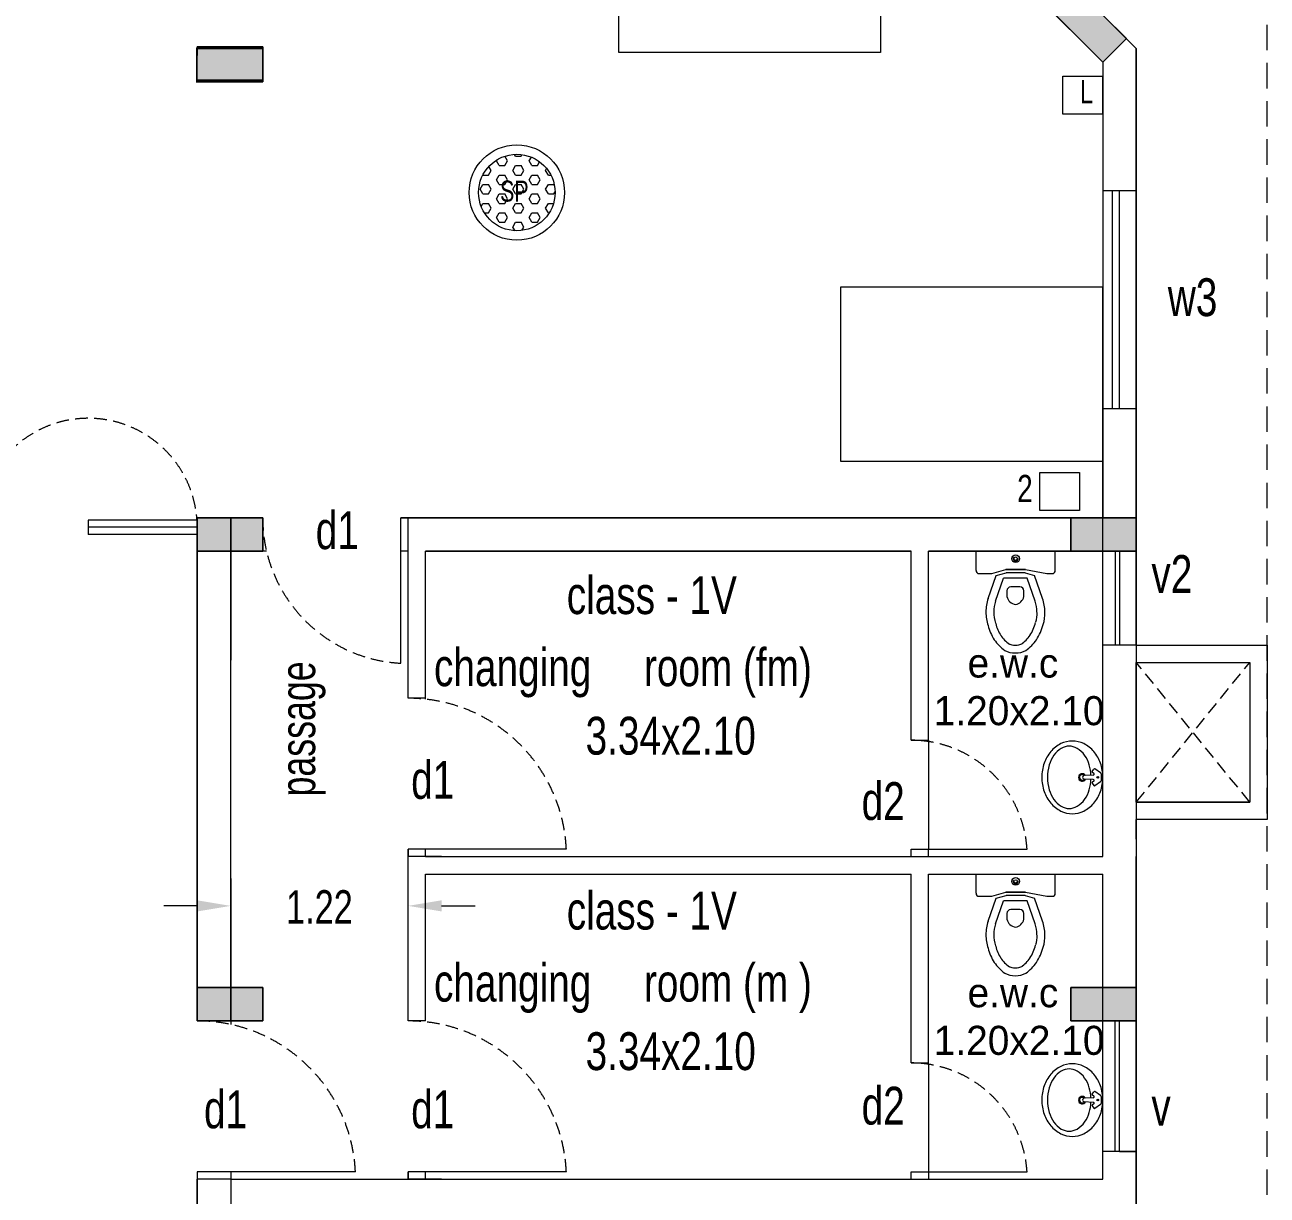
# Model space of a CAD drawing. Header units: metres. Extents: x 191982 to 427160, y -8904 to 80370.
# Drawn here: x 354824 to 363370, y 47152 to 55204 of the extents above; entities that cross this region are included whole.
import ezdxf

# ---------------------------------------------------------------- set-up
doc = ezdxf.new("R2010")
doc.units = ezdxf.units.M
doc.header["$LTSCALE"] = 700
doc.header["$MEASUREMENT"] = 0
doc.linetypes.add('DASHED2', pattern=[0.375, 0.25, -0.125])
doc.linetypes.add('HIDDEN2', pattern=[0.1875, 0.125, -0.0625])
doc.layers.get('0').update_dxf_attribs({"lineweight": 9})
for name, color, linetype, lineweight in [('COLUMN', 7, 'Continuous', 9), ('elevations', 22, 'Continuous', 9), ('FURNITURE', 7, 'Continuous', 9), ('MAIN GATE', 7, 'Continuous', 9), ('NEW PLANS', 7, 'Continuous', 9), ('PLAN', 7, 'Continuous', 9)]:
    doc.layers.add(name, color=color, linetype=linetype, lineweight=lineweight)
doc.styles.add('RVR', font='MOD20.TTF')
doc.styles.get("Standard").update_dxf_attribs({"font": 'swisscl.ttf'})

# ---------------------------------------------------------------- blocks, each defined once
blk = doc.blocks.new('EWC')
at = {"layer": 'COLUMN'}
blk.add_line((-0.2727, 0), (0.2727, 0), dxfattribs=at)
at = {"layer": 'PLAN'}
for p, q in [((-0.2727, -0.1316), (-0.2727, 0)), ((0.2727, -0.1316), (0.2727, 0)), ((-0.2512, -0.1532), (-0.1643, -0.1532)), ((-0.1895, -0.3249), (-0.1341, -0.167)), ((-0.1643, -0.1532), (-0.0685, -0.1258)), ((-0.1341, -0.167), (-0.0654, -0.1474)), ((-0.0685, -0.1258), (0.0685, -0.1258)), ((0.0685, -0.1258), (-0.0685, -0.1258)), ((0.0654, -0.1474), (-0.0654, -0.1474)), ((0.0654, -0.1474), (0.1293, -0.1656)), ((0.0685, -0.1258), (0.2143, -0.1532)), ((0.1852, -0.3249), (0.1293, -0.1656)), ((0.2143, -0.1532), (0.2512, -0.1532)), ((-0.1386, -0.3427), (-0.0831, -0.1844)), ((0.0788, -0.1844), (-0.0831, -0.1844)), ((0.0297, -0.2453), (-0.034, -0.2453)), ((0.1343, -0.3427), (0.0788, -0.1844)), ((-0.0603, -0.2716), (-0.0603, -0.3111)), ((0.056, -0.3111), (0.056, -0.2716))]:
    blk.add_line(p, q, dxfattribs=at)
for radius in [0.026, 0.0118]:
    blk.add_circle((0, -0.0508), radius, dxfattribs=at)
for centre, radius, start, end in [((-0.0141, -0.0486), 0.0036, 90.20714, 251.79286), ((-0.0127, -0.0573), 0.0036, 126.20714, 287.79286), ((0, -0.0508), 0.0153, 184.45592, 193.54408), ((0, -0.0508), 0.0153, 220.45592, 229.54408), ((-0.0065, -0.0635), 0.0036, 162.20714, 323.79286), ((0, -0.0508), 0.0153, 256.45592, 265.54408), ((0.0022, -0.0649), 0.0036, 198.20714, 359.79286), ((0, -0.0508), 0.0153, 292.45592, 301.54408), ((0.0101, -0.0609), 0.0036, 234.20714, 35.79286), ((0, -0.0508), 0.0153, 328.45592, 337.54408), ((0.0141, -0.0531), 0.0036, 270.20714, 71.79286), ((-0.2512, -0.1316), 0.0216, 180, 270), ((0.2512, -0.1316), 0.0216, 270, 360), ((-0.034, -0.2716), 0.0263, 90, 180), ((0.0297, -0.2716), 0.0263, 360, 90), ((0.0832, -0.4179), 0.2881, 161.16462, 180), ((0.0055, -0.2984), 0.067, 190.92396, 265.02141), ((-0.0109, -0.2978), 0.0682, 279.07843, 348.78496), ((-0.0875, -0.4179), 0.2881, 360, 18.83538), ((0.0832, -0.4179), 0.2881, 180, 198.83538), ((0.0832, -0.4179), 0.2342, 161.16462, 180), ((0.0832, -0.4179), 0.2342, 180, 198.83538), ((-0.0002, -0.3646), 0.000539, 260.70561, 283.41981), ((-0.0875, -0.4179), 0.2342, 360, 18.83538), ((-0.0193, -0.4324), 0.1664, 341.16462, 3.77544), ((-0.0193, -0.4324), 0.2203, 341.16462, 3.77544), ((0.1598, -0.4175), 0.3615, 194.96262, 211.78382), ((0.1598, -0.4175), 0.3076, 194.96262, 211.78382), ((-0.1809, -0.4026), 0.3298, 327.64617, 344.75526), ((-0.1809, -0.4026), 0.3837, 327.64617, 344.75526), ((0.1069, -0.4322), 0.2553, 214.63594, 233.93892), ((-0.1112, -0.4322), 0.2553, 306.06108, 325.36406), ((0.1069, -0.4322), 0.3092, 214.63594, 233.93892), ((-0.0022, -0.5371), 0.1624, 243.29881, 270), ((-0.0022, -0.5371), 0.1085, 243.29881, 270), ((-0.0022, -0.5371), 0.1085, 270, 296.70119), ((-0.0022, -0.5371), 0.1624, 270, 296.70119), ((-0.1112, -0.4322), 0.3092, 306.06108, 325.36406)]:
    blk.add_arc(centre, radius, start, end, dxfattribs=at)
blk = doc.blocks.new('BASIN')
at = {"layer": 'PLAN'}
for p, q in [((-0.0664, 0.0159), (-0.1279, 0.0123)), ((-0.0732, 0.0397), (-0.062, 0.0562)), ((-0.0629, 0.0267), (-0.0719, 0.0327)), ((-0.0163, 0.0314), (-0.0551, 0.0576)), ((-0.0103, -0.0193), (-0.0103, 0.0193)), ((-0.0664, -0.0159), (-0.1279, -0.0123)), ((-0.0732, -0.0397), (-0.062, -0.0562)), ((-0.0629, -0.0267), (-0.0719, -0.0327)), ((-0.0163, -0.0315), (-0.0551, -0.0576))]:
    blk.add_line(p, q, dxfattribs=at)
blk.add_lwpolyline([(-0.2102, -0.25, 0.114941), (-0.1316, -0.2317, 0.103853), (-0.0616, -0.1768, 0.091249), (-0.0165, -0.0975, 0.083978), (0, 0, 0.083978), (-0.0165, 0.0975, 0.091249), (-0.0616, 0.1768, 0.103853), (-0.1316, 0.2317, 0.114941), (-0.2102, 0.25, 0.114941), (-0.2887, 0.2317, 0.103853), (-0.3588, 0.1768, 0.091249), (-0.4039, 0.0975, 0.083978), (-0.4204, 0, 0.083978), (-0.4039, -0.0975, 0.091249), (-0.3588, -0.1768, 0.103853), (-0.2887, -0.2317, 0.114941)], format="xyb", close=True, dxfattribs=at)
for points in [[(-0.082, 0.015, 0.058321), (-0.0937, 0.085, 0.08231), (-0.1256, 0.1515, 0.106842), (-0.1772, 0.1994, 0.134388), (-0.2316, 0.2143, 0.134388), (-0.286, 0.1994, 0.106842), (-0.3377, 0.1515, 0.08231), (-0.3696, 0.085, 0.070665), (-0.3816, 0)], [(-0.3816, 0, 0.070665), (-0.3696, -0.085, 0.08231), (-0.3377, -0.1515, 0.106842), (-0.286, -0.1994, 0.134388), (-0.2316, -0.2143, 0.134388), (-0.1772, -0.1994, 0.106842), (-0.1256, -0.1515, 0.08231), (-0.0937, -0.085, 0.058296), (-0.082, -0.015)]]:
    blk.add_lwpolyline(points, format="xyb", dxfattribs=at)
for radius in [0.00569, 0.00369]:
    blk.add_circle((-0.0349, 0), radius, dxfattribs=at)
for centre, radius, start, end in [((-0.142, -0.0004), 0.0257, 30.89641, 331.20825), ((-0.142, -0.0004), 0.0188, 42.66127, 320.64746), ((-0.1279, 0), 0.0123, 89.75733, 270.24267), ((-0.0691, 0.0369), 0.005, 145.96273, 235.96273), ((-0.0663, 0.0218), 0.0059, 268.92232, 55.39757), ((-0.0579, 0.0534), 0.005, 55.96273, 145.96273), ((-0.0247, 0.0197), 0.0144, 358.39997, 54.51472), ((-0.0691, -0.0369), 0.005, 123.91807, 214.03727), ((-0.0663, -0.0218), 0.0059, 304.60243, 91.07768), ((-0.0579, -0.0534), 0.005, 214.03727, 304.00089), ((-0.0247, -0.0197), 0.0144, 305.48528, 1.60003)]:
    blk.add_arc(centre, radius, start, end, dxfattribs=at)
blk = doc.blocks.new('DAS')
at = {"layer": 'MAIN GATE'}
h = blk.add_hatch(dxfattribs=at)
h.set_pattern_fill('HEX', color=1, scale=0.3, style=0)
h.paths.add_polyline_path([(-3163.779, -2.1999, 1), (-3163.253, -2.1999, 1)])
at = {"layer": 'MAIN GATE', "color": 5}
for radius in [0.3279, 0.263]:
    blk.add_circle((-3163.516, -2.1999), radius, dxfattribs=at)
at = {"layer": 'NEW PLANS', "color": 7}
blk.add_text('SP', height=0.144, dxfattribs=at).set_placement((-3163.6314, -2.2621))

msp = doc.modelspace()

# ---------------------------------------------------------------- hatches: boundary and pattern name
at = {"layer": 'elevations'}
msp.add_hatch(color=256, dxfattribs=at).paths.add_polyline_path([(362084.34, 55427.256), (361921.706, 55264.621), (362239.904, 54946.423), (362402.538, 55109.058)])
at = {"layer": 'NEW PLANS'}
for points in [[(356239.904, 55053.049), (356239.904, 54823.049), (356009.904, 54823.049), (356009.904, 55053.049)], [(356459.904, 54811.692), (356459.904, 55041.692), (356009.904, 55041.692), (356009.904, 54811.692)], [(356239.904, 55053.049), (356459.904, 55053.049), (356459.904, 54823.049), (356239.904, 54823.049)], [(356459.904, 51581.692), (356459.904, 51811.692), (356009.904, 51811.692), (356009.904, 51581.692)], [(356459.904, 51581.692), (356459.904, 51811.692), (356009.904, 51811.692), (356009.904, 51581.692)], [(356229.904, 51811.692), (356009.904, 51811.692), (356009.904, 51581.692), (356229.904, 51581.692)], [(356229.904, 51811.692), (356229.904, 51581.692), (356459.904, 51581.692), (356459.904, 51811.692)], [(362249.904, 51811.692), (362249.904, 51581.692), (362019.904, 51581.692), (362019.904, 51811.692)], [(362249.904, 51811.692), (362249.904, 51581.692), (362019.904, 51581.692), (362019.904, 51811.692)], [(362239.904, 51811.692), (362019.904, 51811.692), (362019.904, 51581.692), (362239.904, 51581.692)], [(362239.904, 51811.692), (362239.904, 51581.692), (362469.904, 51581.692), (362469.904, 51811.692)], [(362249.904, 51811.692), (362469.904, 51811.692), (362469.904, 51581.692), (362249.904, 51581.692)], [(362249.904, 51811.692), (362469.904, 51811.692), (362469.904, 51581.692), (362249.904, 51581.692)], [(356459.904, 48351.692), (356459.904, 48581.692), (356009.904, 48581.692), (356009.904, 48351.692)], [(356459.904, 48351.692), (356459.904, 48581.692), (356009.904, 48581.692), (356009.904, 48351.692)], [(356229.904, 48581.692), (356009.904, 48581.692), (356009.904, 48351.692), (356229.904, 48351.692)], [(356239.904, 48581.692), (356239.904, 48351.692), (356009.904, 48351.692), (356009.904, 48581.692)], [(356239.904, 48581.692), (356239.904, 48351.692), (356009.904, 48351.692), (356009.904, 48581.692)], [(356239.904, 48581.692), (356239.904, 48351.692), (356009.904, 48351.692), (356009.904, 48581.692)], [(356239.904, 48581.692), (356239.904, 48351.692), (356009.904, 48351.692), (356009.904, 48581.692)], [(356229.904, 48581.692), (356009.904, 48581.692), (356009.904, 48351.692), (356229.904, 48351.692)], [(356229.904, 48581.692), (356009.904, 48581.692), (356009.904, 48351.692), (356229.904, 48351.692)], [(356239.904, 48581.692), (356239.904, 48351.692), (356009.904, 48351.692), (356009.904, 48581.692)], [(356239.904, 48581.692), (356239.904, 48351.692), (356009.904, 48351.692), (356009.904, 48581.692)], [(356239.904, 48581.692), (356239.904, 48351.692), (356009.904, 48351.692), (356009.904, 48581.692)], [(356229.904, 48581.692), (356009.904, 48581.692), (356009.904, 48351.692), (356229.904, 48351.692)], [(356229.904, 48581.692), (356009.904, 48581.692), (356009.904, 48351.692), (356229.904, 48351.692)], [(356239.904, 48581.692), (356239.904, 48351.692), (356009.904, 48351.692), (356009.904, 48581.692)], [(356239.904, 48581.692), (356239.904, 48351.692), (356009.904, 48351.692), (356009.904, 48581.692)], [(356229.904, 48581.692), (356009.904, 48581.692), (356009.904, 48351.692), (356229.904, 48351.692)], [(356229.904, 48581.692), (356009.904, 48581.692), (356009.904, 48351.692), (356229.904, 48351.692)], [(356229.904, 48581.692), (356229.904, 48351.692), (356459.904, 48351.692), (356459.904, 48581.692)], [(356229.904, 48581.692), (356229.904, 48351.692), (356459.904, 48351.692), (356459.904, 48581.692)], [(356229.904, 48581.692), (356229.904, 48351.692), (356459.904, 48351.692), (356459.904, 48581.692)], [(356229.904, 48581.692), (356229.904, 48351.692), (356459.904, 48351.692), (356459.904, 48581.692)], [(356229.904, 48581.692), (356229.904, 48351.692), (356459.904, 48351.692), (356459.904, 48581.692)], [(356229.904, 48581.692), (356229.904, 48351.692), (356459.904, 48351.692), (356459.904, 48581.692)], [(356229.904, 48581.692), (356229.904, 48351.692), (356459.904, 48351.692), (356459.904, 48581.692)], [(356459.904, 48581.692), (356459.904, 48351.692), (356239.904, 48351.692), (356239.904, 48581.692)], [(356459.904, 48581.692), (356459.904, 48351.692), (356239.904, 48351.692), (356239.904, 48581.692)], [(356459.904, 48581.692), (356459.904, 48351.692), (356239.904, 48351.692), (356239.904, 48581.692)], [(356459.904, 48581.692), (356459.904, 48351.692), (356239.904, 48351.692), (356239.904, 48581.692)], [(356459.904, 48581.692), (356459.904, 48351.692), (356239.904, 48351.692), (356239.904, 48581.692)], [(356459.904, 48581.692), (356459.904, 48351.692), (356239.904, 48351.692), (356239.904, 48581.692)], [(356459.904, 48581.692), (356459.904, 48351.692), (356239.904, 48351.692), (356239.904, 48581.692)], [(356459.904, 48581.692), (356459.904, 48351.692), (356239.904, 48351.692), (356239.904, 48581.692)], [(356459.904, 48581.692), (356459.904, 48351.692), (356239.904, 48351.692), (356239.904, 48581.692)], [(362249.904, 48581.692), (362249.904, 48351.692), (362019.904, 48351.692), (362019.904, 48581.692)], [(362249.904, 48581.692), (362249.904, 48351.692), (362019.904, 48351.692), (362019.904, 48581.692)], [(362239.904, 48581.692), (362019.904, 48581.692), (362019.904, 48351.692), (362239.904, 48351.692)], [(362239.904, 48581.692), (362239.904, 48351.692), (362469.904, 48351.692), (362469.904, 48581.692)], [(362249.904, 48581.692), (362469.904, 48581.692), (362469.904, 48351.692), (362249.904, 48351.692)], [(362249.904, 48581.692), (362469.904, 48581.692), (362469.904, 48351.692), (362249.904, 48351.692)]]:
    msp.add_hatch(color=256, dxfattribs=at).paths.add_polyline_path(points)

# ---------------------------------------------------------------- linework, layer by layer
for points in [[(361964.352, 54850.689), (362237.159, 54850.689), (362237.159, 54588.947), (361964.352, 54588.947)], [(361805.487, 52123.841), (362078.294, 52123.841), (362078.294, 51862.098), (361805.487, 51862.098)]]:
    msp.add_lwpolyline(points, close=True)
at = {"layer": 'elevations'}
for p, q in [((356002.788, 55041.692), (356459.904, 55041.692)), ((362402.538, 55109.058), (362239.904, 54946.423)), ((356002.788, 54811.692), (356459.904, 54811.692))]:
    msp.add_line(p, q, dxfattribs=at)
for points in [[(361921.706, 55264.621), (362084.34, 55427.256), (362402.538, 55109.058), (362239.904, 54946.423)], [(356007.492, 55041.692), (356459.904, 55041.692), (356459.904, 54812.951), (356007.492, 54812.951)]]:
    msp.add_lwpolyline(points, close=True, dxfattribs=at)
at = {"layer": 'FURNITURE'}
for points in [[(358909.037, 55013.746), (358909.037, 56213.746), (360709.037, 56213.746), (360709.037, 55013.746)], [(360437.159, 52200.136), (360437.159, 53400.136), (362237.159, 53400.136), (362237.159, 52200.136)]]:
    msp.add_lwpolyline(points, close=True, dxfattribs=at)
at = {"layer": 'NEW PLANS'}
for p, q in [((359374.634, 57811.692), (362239.904, 54946.423)), ((356459.904, 55053.049), (356009.904, 55053.049)), ((356459.904, 55053.049), (356009.904, 55053.049)), ((356459.904, 55041.692), (356009.904, 55041.692)), ((356459.904, 55041.692), (356009.904, 55041.692)), ((356459.904, 55041.692), (356009.904, 55041.692)), ((356459.904, 55041.692), (356009.904, 55041.692)), ((356459.904, 55041.692), (356009.904, 55041.692)), ((356459.904, 55041.692), (356009.904, 55041.692)), ((356459.904, 55041.692), (356009.904, 55041.692)), ((356459.904, 55041.692), (356009.904, 55041.692)), ((356459.904, 55041.692), (356009.904, 55041.692)), ((356459.904, 55041.692), (356009.904, 55041.692)), ((356459.904, 55041.692), (356009.904, 55041.692)), ((356459.904, 55041.692), (356009.904, 55041.692)), ((356459.904, 55041.692), (356009.904, 55041.692)), ((356459.904, 55041.692), (356009.904, 55041.692)), ((356459.904, 55041.692), (356009.904, 55041.692)), ((356009.904, 55041.692), (356009.904, 54991.692)), ((356009.904, 55041.692), (356459.904, 55041.692)), ((356009.904, 55041.692), (356459.904, 55041.692)), ((356009.904, 55041.692), (356459.904, 55041.692)), ((356009.904, 55041.692), (356459.904, 55041.692)), ((356459.904, 55041.692), (356009.904, 55041.692)), ((356459.904, 55041.692), (356009.904, 55041.692)), ((356459.904, 55041.692), (356009.904, 55041.692)), ((356459.904, 55041.692), (356009.904, 55041.692)), ((356459.904, 55041.692), (356009.904, 55041.692)), ((356459.904, 55041.692), (356009.904, 55041.692)), ((356459.904, 55041.692), (356009.904, 55041.692)), ((356459.904, 55041.692), (356009.904, 55041.692)), ((356459.904, 55041.692), (356009.904, 55041.692)), ((356459.904, 55041.692), (356009.904, 55041.692)), ((356459.904, 55041.692), (356009.904, 55041.692)), ((356459.904, 55041.692), (356009.904, 55041.692)), ((356459.904, 55041.692), (356009.904, 55041.692)), ((356459.904, 55041.692), (356009.904, 55041.692)), ((356459.904, 55041.692), (356009.904, 55041.692)), ((356459.904, 55041.692), (356009.904, 55041.692)), ((356459.904, 55041.692), (356009.904, 55041.692)), ((356459.904, 55041.692), (356009.904, 55041.692)), ((356459.904, 55041.692), (356009.904, 55041.692)), ((356459.904, 55041.692), (356009.904, 55041.692)), ((356459.904, 55041.692), (356009.904, 55041.692)), ((356459.904, 55041.692), (356009.904, 55041.692)), ((356459.904, 55041.692), (356009.904, 55041.692)), ((356459.904, 55041.692), (356009.904, 55041.692)), ((356459.904, 55041.692), (356009.904, 55041.692)), ((356459.904, 55041.692), (356009.904, 55041.692)), ((356459.904, 55041.692), (356009.904, 55041.692)), ((356459.904, 55041.692), (356009.904, 55041.692)), ((356459.904, 55041.692), (356009.904, 55041.692)), ((356459.904, 55041.692), (356009.904, 55041.692)), ((356459.904, 55041.692), (356009.904, 55041.692)), ((356459.904, 55041.692), (356009.904, 55041.692)), ((356459.904, 55041.692), (356009.904, 55041.692)), ((356459.904, 55040.129), (356009.904, 55040.129)), ((356459.904, 55040.129), (356009.904, 55040.129)), ((356459.904, 55040.129), (356009.904, 55040.129)), ((356459.904, 55040.129), (356009.904, 55040.129)), ((356459.904, 55040.129), (356009.904, 55040.129)), ((356459.904, 55040.129), (356009.904, 55040.129)), ((356459.904, 55040.129), (356009.904, 55040.129)), ((356459.904, 55040.129), (356009.904, 55040.129)), ((356459.904, 55040.129), (356009.904, 55040.129)), ((356459.904, 55040.129), (356009.904, 55040.129)), ((356459.904, 55040.129), (356009.904, 55040.129)), ((356459.904, 55040.129), (356009.904, 55040.129)), ((356459.904, 55040.129), (356009.904, 55040.129)), ((356009.904, 55040.129), (356459.904, 55040.129)), ((356459.904, 55040.129), (356009.904, 55040.129)), ((356459.904, 55040.129), (356009.904, 55040.129)), ((356459.904, 54823.049), (356459.904, 55053.049)), ((356459.904, 54823.049), (356459.904, 55053.049)), ((362469.904, 50936.692), (362469.904, 55041.692)), ((362469.904, 55041.692), (362469.904, 51811.692)), ((362469.904, 50936.692), (362469.904, 55041.692)), ((362469.904, 55041.692), (362469.904, 51811.692)), ((362469.904, 55041.692), (362469.904, 51811.692)), ((362469.904, 55041.692), (362469.904, 51811.692)), ((362469.904, 55041.692), (362469.904, 51811.692)), ((362469.904, 50936.692), (362469.904, 55041.692)), ((362469.904, 50936.692), (362469.904, 55041.692)), ((362469.904, 50936.692), (362469.904, 55041.692)), ((362469.904, 54811.692), (362469.904, 55041.692)), ((362469.904, 54811.692), (362469.904, 55041.692)), ((362469.904, 54811.692), (362469.904, 55041.692)), ((362239.904, 54946.423), (362239.904, 51811.692)), ((356009.904, 54811.692), (356009.904, 54861.692)), ((356459.904, 54813.256), (356009.904, 54813.256)), ((356459.904, 54813.256), (356009.904, 54813.256)), ((356459.904, 54813.256), (356009.904, 54813.256)), ((356459.904, 54813.256), (356009.904, 54813.256)), ((356459.904, 54813.256), (356009.904, 54813.256)), ((356459.904, 54813.256), (356009.904, 54813.256)), ((356459.904, 54813.256), (356009.904, 54813.256)), ((356459.904, 54811.692), (356009.904, 54811.692)), ((356459.904, 54811.692), (356009.904, 54811.692)), ((356459.904, 54811.692), (356009.904, 54811.692)), ((356459.904, 54811.692), (356009.904, 54811.692)), ((356459.904, 54811.692), (356009.904, 54811.692)), ((356459.904, 54811.692), (356009.904, 54811.692)), ((356459.904, 54811.692), (356009.904, 54811.692)), ((356459.904, 54811.692), (356009.904, 54811.692)), ((356459.904, 54811.692), (356009.904, 54811.692)), ((356459.904, 54811.692), (356009.904, 54811.692)), ((356459.904, 54811.692), (356009.904, 54811.692)), ((356459.904, 54811.692), (356009.904, 54811.692)), ((356459.904, 54811.692), (356009.904, 54811.692)), ((356459.904, 54811.692), (356009.904, 54811.692)), ((356459.904, 54811.692), (356009.904, 54811.692)), ((356009.904, 54811.692), (356459.904, 54811.692)), ((356009.904, 54811.692), (356459.904, 54811.692)), ((356009.904, 54811.692), (356459.904, 54811.692)), ((356009.904, 54811.692), (356459.904, 54811.692)), ((356459.904, 54811.692), (356009.904, 54811.692)), ((356459.904, 54811.692), (356009.904, 54811.692)), ((356459.904, 54811.692), (356009.904, 54811.692)), ((356459.904, 54811.692), (356009.904, 54811.692)), ((356459.904, 54811.692), (356009.904, 54811.692)), ((356459.904, 54811.692), (356009.904, 54811.692)), ((356459.904, 54811.692), (356009.904, 54811.692)), ((356459.904, 54811.692), (356009.904, 54811.692)), ((356459.904, 54811.692), (356009.904, 54811.692)), ((356459.904, 54811.692), (356009.904, 54811.692)), ((356459.904, 54811.692), (356009.904, 54811.692)), ((356459.904, 54811.692), (356009.904, 54811.692)), ((356459.904, 54811.692), (356009.904, 54811.692)), ((356459.904, 54811.692), (356009.904, 54811.692)), ((356459.904, 54811.692), (356009.904, 54811.692)), ((356459.904, 54811.692), (356009.904, 54811.692)), ((356459.904, 54811.692), (356009.904, 54811.692)), ((356459.904, 54811.692), (356009.904, 54811.692)), ((356459.904, 54811.692), (356009.904, 54811.692)), ((356459.904, 54811.692), (356009.904, 54811.692)), ((356459.904, 54811.692), (356009.904, 54811.692)), ((356459.904, 54811.692), (356009.904, 54811.692)), ((356459.904, 54811.692), (356009.904, 54811.692)), ((356459.904, 54811.692), (356009.904, 54811.692)), ((356459.904, 54811.692), (356009.904, 54811.692)), ((356459.904, 54811.692), (356009.904, 54811.692)), ((356459.904, 54811.692), (356009.904, 54811.692)), ((356459.904, 54811.692), (356009.904, 54811.692)), ((356459.904, 54811.692), (356009.904, 54811.692)), ((356459.904, 54811.692), (356009.904, 54811.692)), ((356459.904, 54811.692), (356009.904, 54811.692)), ((356459.904, 54811.692), (356009.904, 54811.692)), ((356459.904, 54811.692), (356009.904, 54811.692)), ((356229.904, 54823.049), (356459.904, 54823.049)), ((356229.904, 54823.049), (356459.904, 54823.049)), ((362239.904, 54811.692), (362239.904, 51811.692)), ((362469.904, 54061.692), (362239.904, 54061.692)), ((362304.904, 52561.692), (362304.904, 54061.692)), ((362354.904, 52561.692), (362354.904, 54061.692)), ((362239.904, 50711.692), (362239.904, 53141.692)), ((362239.904, 50711.692), (362239.904, 53141.692)), ((362469.904, 52561.692), (362239.904, 52561.692)), ((362239.904, 49481.692), (362239.904, 52510.288)), ((356009.904, 51796.692), (355259.904, 51796.692)), ((355259.904, 51796.692), (355259.904, 51746.692)), ((356239.904, 51811.692), (356009.045, 51811.692)), ((356009.904, 51811.692), (356009.904, 51581.692)), ((356009.904, 51811.692), (356459.904, 51811.692)), ((356009.904, 51811.692), (356459.904, 51811.692)), ((356009.904, 51811.692), (356459.904, 51811.692)), ((356009.904, 51811.692), (356459.904, 51811.692)), ((356459.904, 51811.692), (356009.904, 51811.692)), ((356459.904, 51811.692), (356009.904, 51811.692)), ((356459.904, 51811.692), (356009.904, 51811.692)), ((356459.904, 51811.692), (356009.904, 51811.692)), ((356459.904, 51811.692), (356009.904, 51811.692)), ((356459.904, 51811.692), (356009.904, 51811.692)), ((356459.904, 51811.692), (356009.904, 51811.692)), ((356459.904, 51811.692), (356009.904, 51811.692)), ((356459.904, 51811.692), (356009.904, 51811.692)), ((356459.904, 51811.692), (356009.904, 51811.692)), ((356459.904, 51811.692), (356009.904, 51811.692)), ((356459.904, 51811.692), (356009.904, 51811.692)), ((356459.904, 51811.692), (356009.904, 51811.692)), ((356459.904, 51811.692), (356009.904, 51811.692)), ((356459.904, 51811.692), (356009.904, 51811.692)), ((356459.904, 51811.692), (356009.904, 51811.692)), ((356459.904, 51811.692), (356009.904, 51811.692)), ((356459.904, 51811.692), (356009.904, 51811.692)), ((356459.904, 51811.692), (356009.904, 51811.692)), ((356459.904, 51811.692), (356009.904, 51811.692)), ((356459.904, 51811.692), (356009.904, 51811.692)), ((356459.904, 51811.692), (356009.904, 51811.692)), ((356459.904, 51811.692), (356009.904, 51811.692)), ((356459.904, 51811.692), (356009.904, 51811.692)), ((356459.904, 51811.692), (356009.904, 51811.692)), ((356459.904, 51811.692), (356009.904, 51811.692)), ((356459.904, 51811.692), (356009.904, 51811.692)), ((356459.904, 51811.692), (356009.904, 51811.692)), ((356459.904, 51811.692), (356009.904, 51811.692)), ((356459.904, 51811.692), (356009.904, 51811.692)), ((356459.904, 51811.692), (356009.904, 51811.692)), ((356459.904, 51811.692), (356009.904, 51811.692)), ((356459.904, 51811.692), (356009.904, 51811.692)), ((356009.904, 51581.692), (356009.904, 51811.692)), ((356009.904, 51811.692), (356459.904, 51811.692)), ((356009.904, 51811.692), (356459.904, 51811.692)), ((356009.904, 51811.692), (356459.904, 51811.692)), ((356009.904, 51811.692), (356459.904, 51811.692)), ((356459.904, 51811.692), (356009.904, 51811.692)), ((356459.904, 51811.692), (356009.904, 51811.692)), ((356459.904, 51811.692), (356009.904, 51811.692)), ((356459.904, 51811.692), (356009.904, 51811.692)), ((356459.904, 51811.692), (356009.904, 51811.692)), ((356459.904, 51811.692), (356009.904, 51811.692)), ((356459.904, 51811.692), (356009.904, 51811.692)), ((356459.904, 51811.692), (356009.904, 51811.692)), ((356459.904, 51811.692), (356009.904, 51811.692)), ((356459.904, 51811.692), (356009.904, 51811.692)), ((356459.904, 51811.692), (356009.904, 51811.692)), ((356459.904, 51811.692), (356009.904, 51811.692)), ((356459.904, 51811.692), (356009.904, 51811.692)), ((356459.904, 51811.692), (356009.904, 51811.692)), ((356459.904, 51811.692), (356009.904, 51811.692)), ((356459.904, 51811.692), (356009.904, 51811.692)), ((356459.904, 51811.692), (356009.904, 51811.692)), ((356459.904, 51811.692), (356009.904, 51811.692)), ((356459.904, 51811.692), (356009.904, 51811.692)), ((356459.904, 51811.692), (356009.904, 51811.692)), ((356459.904, 51811.692), (356009.904, 51811.692)), ((356459.904, 51811.692), (356009.904, 51811.692)), ((356459.904, 51811.692), (356009.904, 51811.692)), ((356459.904, 51811.692), (356009.904, 51811.692)), ((356459.904, 51811.692), (356009.904, 51811.692)), ((356459.904, 51811.692), (356009.904, 51811.692)), ((356459.904, 51811.692), (356009.904, 51811.692)), ((356459.904, 51811.692), (356009.904, 51811.692)), ((356459.904, 51811.692), (356009.904, 51811.692)), ((356459.904, 51811.692), (356009.904, 51811.692)), ((356459.904, 51811.692), (356009.904, 51811.692)), ((356459.904, 51811.692), (356009.904, 51811.692)), ((356459.904, 51811.692), (356009.904, 51811.692)), ((356009.904, 51581.692), (356009.904, 51811.692)), ((356009.904, 48350.905), (356009.904, 51811.692)), ((356009.904, 51581.692), (356009.904, 51811.692)), ((356009.904, 51811.692), (356459.904, 51811.692)), ((356009.904, 51811.692), (356459.904, 51811.692)), ((356009.904, 51581.692), (356009.904, 51811.692)), ((356239.904, 51811.692), (356239.904, 51581.692)), ((356239.904, 51581.692), (356239.904, 51811.692)), ((356239.904, 51581.692), (356239.904, 51811.692)), ((356239.904, 48351.692), (356239.904, 51811.692)), ((356239.904, 51581.692), (356239.904, 51811.692)), ((362019.904, 51811.692), (357410.809, 51811.692)), ((357410.809, 50812.037), (357410.809, 51811.692)), ((357410.809, 51811.692), (357491.824, 51811.692)), ((357460.809, 51811.692), (362019.904, 51811.692)), ((357460.809, 50570.905), (357460.809, 51811.692)), ((362469.904, 51811.692), (362019.904, 51811.692)), ((362019.904, 51581.692), (362019.904, 51811.692)), ((362019.904, 51811.692), (362019.904, 51581.692)), ((362469.904, 51811.692), (362019.904, 51811.692)), ((362469.904, 51811.692), (362019.904, 51811.692)), ((362469.904, 51811.692), (362019.904, 51811.692)), ((362469.904, 51811.692), (362019.904, 51811.692)), ((362019.904, 51811.692), (362469.904, 51811.692)), ((362019.904, 51811.692), (362469.904, 51811.692)), ((362019.904, 51811.692), (362469.904, 51811.692)), ((362019.904, 51811.692), (362469.904, 51811.692)), ((362019.904, 51811.692), (362469.904, 51811.692)), ((362019.904, 51811.692), (362469.904, 51811.692)), ((362019.904, 51811.692), (362469.904, 51811.692)), ((362019.904, 51811.692), (362469.904, 51811.692)), ((362019.904, 51811.692), (362469.904, 51811.692)), ((362019.904, 51811.692), (362469.904, 51811.692)), ((362019.904, 51811.692), (362469.904, 51811.692)), ((362019.904, 51811.692), (362469.904, 51811.692)), ((362019.904, 51811.692), (362469.904, 51811.692)), ((362019.904, 51811.692), (362469.904, 51811.692)), ((362019.904, 51811.692), (362469.904, 51811.692)), ((362019.904, 51811.692), (362469.904, 51811.692)), ((362019.904, 51811.692), (362469.904, 51811.692)), ((362019.904, 51581.692), (362019.904, 51811.692)), ((362239.904, 51581.692), (362239.904, 51811.692)), ((362239.904, 49481.692), (362239.904, 51811.692)), ((362239.904, 49481.692), (362239.904, 51811.692)), ((362469.904, 51581.692), (362469.904, 51811.692)), ((362469.904, 51581.692), (362469.904, 51811.692)), ((362469.904, 51581.692), (362469.904, 51811.692)), ((356009.904, 51746.692), (355259.904, 51746.692)), ((355259.904, 51746.692), (355259.904, 51696.692)), ((356009.904, 51696.692), (355259.904, 51696.692)), ((356009.904, 51581.692), (356009.904, 50831.692)), ((356239.904, 51581.692), (356239.904, 50831.692)), ((356486.688, 51581.692), (356459.904, 51581.692)), ((357460.809, 51581.692), (357410.809, 51581.692)), ((360919.904, 51581.692), (357580.809, 51581.692)), ((357580.809, 51581.692), (357959.904, 51581.692)), ((357580.809, 50564.275), (357580.809, 51581.692)), ((357959.904, 51581.692), (358188.086, 51581.692)), ((358079.904, 51581.692), (360919.904, 51581.692)), ((360919.904, 50281.692), (360919.904, 51581.692)), ((362019.904, 51581.692), (361039.904, 51581.692)), ((361039.904, 50272.641), (361039.904, 51581.692)), ((361039.904, 51581.692), (362019.904, 51581.692)), ((362469.904, 51581.692), (362019.904, 51581.692)), ((362469.904, 51581.692), (362019.904, 51581.692)), ((362239.904, 51581.692), (362019.904, 51581.692)), ((362239.904, 51581.692), (362469.904, 51581.692)), ((362324.904, 51581.692), (362324.904, 50936.692)), ((362354.904, 51581.692), (362354.904, 50936.692)), ((362469.904, 50936.692), (362239.904, 50936.692)), ((356009.904, 50831.692), (356009.904, 49331.692)), ((356239.904, 49331.692), (356239.904, 50831.692)), ((362469.904, 49856.692), (362469.904, 50816.692)), ((362469.904, 49856.692), (362469.904, 50816.692)), ((362469.904, 49856.692), (362469.904, 50816.692)), ((362469.904, 49856.692), (362469.904, 50816.692)), ((362469.904, 49856.692), (362469.904, 50816.692)), ((362469.904, 50816.692), (363249.904, 50816.692)), ((357580.809, 50571.692), (357460.809, 50571.692)), ((357580.809, 50571.692), (357460.809, 50571.692)), ((357580.809, 50571.692), (357460.809, 50571.692)), ((357580.809, 50571.692), (357460.809, 50571.692)), ((357580.809, 50571.692), (357460.809, 50571.692)), ((357580.809, 50571.692), (357460.809, 50571.692)), ((362239.904, 49736.692), (362239.904, 50566.692)), ((360919.904, 50281.692), (361039.904, 50281.692)), ((361039.904, 50281.692), (361039.904, 49531.692)), ((362469.904, 49856.692), (363249.904, 49856.692)), ((362469.904, 49601.692), (362469.904, 49736.692)), ((362469.904, 49601.692), (362469.904, 49736.692)), ((362469.904, 49601.692), (362469.904, 49736.692)), ((362469.904, 49601.692), (362469.904, 49736.692)), ((362469.904, 49601.692), (362469.904, 49736.692)), ((357460.809, 48350.905), (357460.809, 49531.692)), ((357460.809, 49481.692), (357460.809, 49531.692)), ((358548.874, 49531.692), (357460.809, 49531.692)), ((357460.809, 49531.692), (357460.809, 49481.692)), ((357690.809, 49481.692), (357460.809, 49481.692)), ((357580.809, 49481.692), (357580.809, 49531.692)), ((357580.809, 49481.692), (357580.809, 49531.692)), ((357580.809, 49481.692), (360919.904, 49481.692)), ((360919.904, 49481.692), (360919.904, 49531.692)), ((360919.904, 49531.692), (361718.34, 49531.692)), ((360919.904, 49481.692), (360919.904, 49531.692)), ((360919.904, 49481.692), (361039.904, 49481.692)), ((361039.904, 49481.692), (361039.904, 49531.692)), ((361039.904, 49481.692), (362239.904, 49481.692)), ((362469.904, 45951.692), (362469.904, 49481.692)), ((362469.904, 45951.692), (362469.904, 49481.692)), ((362469.904, 45951.692), (362469.904, 49481.692)), ((362469.904, 45951.692), (362469.904, 49481.692)), ((362469.904, 45951.692), (362469.904, 49481.692)), ((356009.904, 49331.692), (356009.904, 48350.905)), ((356239.904, 49331.692), (356239.904, 48326.345)), ((357580.809, 49361.692), (360919.904, 49361.692)), ((357580.809, 48351.692), (357580.809, 49361.692)), ((360919.904, 48061.692), (360919.904, 49361.692)), ((361039.904, 48052.641), (361039.904, 49361.692)), ((361039.904, 49361.692), (362239.904, 49361.692)), ((362239.904, 47261.692), (362239.904, 49361.692)), ((362239.904, 47261.692), (362239.904, 49361.692)), ((362239.904, 47261.692), (362239.904, 49361.692)), ((362239.904, 47261.692), (362239.904, 49361.692)), ((356009.904, 49142.37), (355779.904, 49142.37)), ((357690.809, 49142.37), (357920.809, 49142.37)), ((356009.904, 48581.692), (356009.904, 48811.692)), ((356009.904, 48581.692), (356009.904, 48811.692)), ((356009.904, 48581.692), (356009.904, 48811.692)), ((356009.904, 48581.692), (356009.904, 48811.692)), ((356009.904, 48581.692), (356009.904, 48811.692)), ((356009.904, 48581.692), (356009.904, 48811.692)), ((356009.904, 48581.692), (356009.904, 48811.692)), ((356009.904, 48581.692), (356009.904, 48811.692)), ((356009.904, 48581.692), (356009.904, 48811.692)), ((356009.904, 48581.692), (356009.904, 48811.692)), ((356009.904, 48581.692), (356009.904, 48811.692)), ((356009.904, 48581.692), (356009.904, 48811.692)), ((356009.904, 48581.692), (356459.904, 48581.692)), ((356009.904, 48581.692), (356459.904, 48581.692)), ((356009.904, 48581.692), (356459.904, 48581.692)), ((356009.904, 48581.692), (356459.904, 48581.692)), ((356459.904, 48581.692), (356009.904, 48581.692)), ((356459.904, 48581.692), (356009.904, 48581.692)), ((356459.904, 48581.692), (356009.904, 48581.692)), ((356459.904, 48581.692), (356009.904, 48581.692)), ((356459.904, 48581.692), (356009.904, 48581.692)), ((356459.904, 48581.692), (356009.904, 48581.692)), ((356459.904, 48581.692), (356009.904, 48581.692)), ((356459.904, 48581.692), (356009.904, 48581.692)), ((356459.904, 48581.692), (356009.904, 48581.692)), ((356459.904, 48581.692), (356009.904, 48581.692)), ((356459.904, 48581.692), (356009.904, 48581.692)), ((356459.904, 48581.692), (356009.904, 48581.692)), ((356459.904, 48581.692), (356009.904, 48581.692)), ((356459.904, 48581.692), (356009.904, 48581.692)), ((356459.904, 48581.692), (356009.904, 48581.692)), ((356459.904, 48581.692), (356009.904, 48581.692)), ((356459.904, 48581.692), (356009.904, 48581.692)), ((356009.904, 48581.692), (356459.904, 48581.692)), ((356009.904, 48581.692), (356459.904, 48581.692)), ((356009.904, 48581.692), (356459.904, 48581.692)), ((356009.904, 48581.692), (356459.904, 48581.692)), ((356459.904, 48581.692), (356009.904, 48581.692)), ((356459.904, 48581.692), (356009.904, 48581.692)), ((356459.904, 48581.692), (356009.904, 48581.692)), ((356459.904, 48581.692), (356009.904, 48581.692)), ((356459.904, 48581.692), (356009.904, 48581.692)), ((356459.904, 48581.692), (356009.904, 48581.692)), ((356459.904, 48581.692), (356009.904, 48581.692)), ((356459.904, 48581.692), (356009.904, 48581.692)), ((356459.904, 48581.692), (356009.904, 48581.692)), ((356459.904, 48581.692), (356009.904, 48581.692)), ((356459.904, 48581.692), (356009.904, 48581.692)), ((356459.904, 48581.692), (356009.904, 48581.692)), ((356459.904, 48581.692), (356009.904, 48581.692)), ((356459.904, 48581.692), (356009.904, 48581.692)), ((356459.904, 48581.692), (356009.904, 48581.692)), ((356459.904, 48581.692), (356009.904, 48581.692)), ((356459.904, 48581.692), (356009.904, 48581.692)), ((356009.904, 48581.692), (356459.904, 48581.692)), ((356009.904, 48581.692), (356459.904, 48581.692)), ((356009.904, 48581.692), (356459.904, 48581.692)), ((356009.904, 48581.692), (356459.904, 48581.692)), ((356009.904, 48351.692), (356009.904, 48581.692)), ((356459.904, 48581.692), (356009.904, 48581.692)), ((356459.904, 48581.692), (356009.904, 48581.692)), ((356459.904, 48581.692), (356009.904, 48581.692)), ((356459.904, 48581.692), (356009.904, 48581.692)), ((356459.904, 48581.692), (356009.904, 48581.692)), ((356459.904, 48581.692), (356009.904, 48581.692)), ((356459.904, 48581.692), (356009.904, 48581.692)), ((356459.904, 48581.692), (356009.904, 48581.692)), ((356459.904, 48581.692), (356009.904, 48581.692)), ((356459.904, 48581.692), (356009.904, 48581.692)), ((356459.904, 48581.692), (356009.904, 48581.692)), ((356459.904, 48581.692), (356009.904, 48581.692)), ((356459.904, 48581.692), (356009.904, 48581.692)), ((356459.904, 48581.692), (356009.904, 48581.692)), ((356009.904, 48581.692), (356459.904, 48581.692)), ((356459.904, 48581.692), (356009.904, 48581.692)), ((356459.904, 48581.692), (356009.904, 48581.692)), ((356009.904, 48351.692), (356009.904, 48581.692)), ((356009.904, 48351.692), (356009.904, 48581.692)), ((356459.904, 48581.692), (356009.904, 48581.692)), ((356459.904, 48581.692), (356009.904, 48581.692)), ((356459.904, 48581.692), (356009.904, 48581.692)), ((356459.904, 48581.692), (356009.904, 48581.692)), ((356459.904, 48581.692), (356009.904, 48581.692)), ((356459.904, 48581.692), (356009.904, 48581.692)), ((356459.904, 48581.692), (356009.904, 48581.692)), ((356459.904, 48581.692), (356009.904, 48581.692)), ((356459.904, 48581.692), (356009.904, 48581.692)), ((356009.904, 48581.692), (356459.904, 48581.692)), ((356459.904, 48581.692), (356009.904, 48581.692)), ((356459.904, 48581.692), (356009.904, 48581.692)), ((356009.904, 48351.692), (356009.904, 48581.692)), ((356009.904, 48351.692), (356009.904, 48581.692)), ((356459.904, 48581.692), (356009.904, 48581.692)), ((356459.904, 48581.692), (356009.904, 48581.692)), ((356459.904, 48581.692), (356009.904, 48581.692)), ((356459.904, 48581.692), (356009.904, 48581.692)), ((356009.904, 48581.692), (356459.904, 48581.692)), ((356459.904, 48581.692), (356009.904, 48581.692)), ((356459.904, 48581.692), (356009.904, 48581.692)), ((356009.904, 48351.692), (356009.904, 48581.692)), ((356009.904, 48351.692), (356009.904, 48581.692)), ((356009.904, 48351.692), (356009.904, 48581.692)), ((356239.904, 48351.692), (356239.904, 48581.692)), ((356459.904, 48351.692), (356459.904, 48581.692)), ((356459.904, 48351.692), (356459.904, 48581.692)), ((356459.904, 48351.692), (356459.904, 48581.692)), ((356459.904, 48351.692), (356459.904, 48581.692)), ((356459.904, 48351.692), (356459.904, 48581.692)), ((356459.904, 48351.692), (356459.904, 48581.692)), ((356459.904, 48351.692), (356459.904, 48581.692)), ((356459.904, 48351.692), (356459.904, 48581.692)), ((356459.904, 48351.692), (356459.904, 48581.692)), ((362469.904, 48581.692), (362019.904, 48581.692)), ((362019.904, 48351.692), (362019.904, 48581.692)), ((362019.904, 48581.692), (362019.904, 48351.692)), ((362469.904, 48581.692), (362019.904, 48581.692)), ((362469.904, 48581.692), (362019.904, 48581.692)), ((362469.904, 48581.692), (362019.904, 48581.692)), ((362469.904, 48581.692), (362019.904, 48581.692)), ((362019.904, 48581.692), (362469.904, 48581.692)), ((362019.904, 48581.692), (362469.904, 48581.692)), ((362019.904, 48581.692), (362469.904, 48581.692)), ((362019.904, 48581.692), (362469.904, 48581.692)), ((362019.904, 48581.692), (362469.904, 48581.692)), ((362019.904, 48581.692), (362469.904, 48581.692)), ((362019.904, 48581.692), (362469.904, 48581.692)), ((362019.904, 48581.692), (362469.904, 48581.692)), ((362019.904, 48581.692), (362469.904, 48581.692)), ((362019.904, 48581.692), (362469.904, 48581.692)), ((362019.904, 48581.692), (362469.904, 48581.692)), ((362019.904, 48581.692), (362469.904, 48581.692)), ((362019.904, 48581.692), (362469.904, 48581.692)), ((362019.904, 48581.692), (362469.904, 48581.692)), ((362019.904, 48581.692), (362469.904, 48581.692)), ((362019.904, 48581.692), (362469.904, 48581.692)), ((362019.904, 48581.692), (362469.904, 48581.692)), ((362019.904, 48581.692), (362469.904, 48581.692)), ((362019.904, 48581.692), (362469.904, 48581.692)), ((362019.904, 48581.692), (362469.904, 48581.692)), ((362019.904, 48581.692), (362469.904, 48581.692)), ((362019.904, 48351.692), (362019.904, 48581.692)), ((362019.904, 48581.692), (362469.904, 48581.692)), ((362239.904, 48351.692), (362239.904, 48581.692)), ((362469.904, 48351.692), (362469.904, 48581.692)), ((362469.904, 48351.692), (362469.904, 48581.692)), ((362469.904, 48351.692), (362469.904, 48581.692)), ((356009.904, 48351.692), (356459.904, 48351.692)), ((356009.904, 48351.692), (356459.904, 48351.692)), ((356009.904, 48351.692), (356459.904, 48351.692)), ((356009.904, 48351.692), (356459.904, 48351.692)), ((356459.904, 48351.692), (356009.904, 48351.692)), ((356459.904, 48351.692), (356009.904, 48351.692)), ((356459.904, 48351.692), (356009.904, 48351.692)), ((356459.904, 48351.692), (356009.904, 48351.692)), ((356459.904, 48351.692), (356009.904, 48351.692)), ((356459.904, 48351.692), (356009.904, 48351.692)), ((356459.904, 48351.692), (356009.904, 48351.692)), ((356459.904, 48351.692), (356009.904, 48351.692)), ((356459.904, 48351.692), (356009.904, 48351.692)), ((356459.904, 48351.692), (356009.904, 48351.692)), ((356459.904, 48351.692), (356009.904, 48351.692)), ((356459.904, 48351.692), (356009.904, 48351.692)), ((356459.904, 48351.692), (356009.904, 48351.692)), ((356459.904, 48351.692), (356009.904, 48351.692)), ((356459.904, 48351.692), (356009.904, 48351.692)), ((356459.904, 48351.692), (356009.904, 48351.692)), ((356459.904, 48351.692), (356009.904, 48351.692)), ((356459.904, 48351.692), (356009.904, 48351.692)), ((356459.904, 48351.692), (356009.904, 48351.692)), ((356459.904, 48351.692), (356009.904, 48351.692)), ((356459.904, 48351.692), (356009.904, 48351.692)), ((356459.904, 48351.692), (356009.904, 48351.692)), ((356459.904, 48351.692), (356009.904, 48351.692)), ((356459.904, 48351.692), (356009.904, 48351.692)), ((356459.904, 48351.692), (356009.904, 48351.692)), ((356459.904, 48351.692), (356009.904, 48351.692)), ((356459.904, 48351.692), (356009.904, 48351.692)), ((356459.904, 48351.692), (356009.904, 48351.692)), ((356459.904, 48351.692), (356009.904, 48351.692)), ((356459.904, 48351.692), (356009.904, 48351.692)), ((356459.904, 48351.692), (356009.904, 48351.692)), ((356459.904, 48351.692), (356009.904, 48351.692)), ((356459.904, 48351.692), (356009.904, 48351.692)), ((357580.809, 48351.692), (357460.809, 48351.692)), ((357580.809, 48351.692), (357460.809, 48351.692)), ((357580.809, 48351.692), (357460.809, 48351.692)), ((357580.809, 48351.692), (357460.809, 48351.692)), ((357580.809, 48351.692), (357460.809, 48351.692)), ((357580.809, 48351.692), (357460.809, 48351.692)), ((362469.904, 48351.692), (362019.904, 48351.692)), ((362469.904, 48351.692), (362019.904, 48351.692)), ((362239.904, 48351.692), (362019.904, 48351.692)), ((362019.904, 48351.692), (362469.904, 48351.692)), ((362019.904, 48351.692), (362469.904, 48351.692)), ((362019.904, 48351.692), (362469.904, 48351.692)), ((362019.904, 48351.692), (362469.904, 48351.692)), ((362324.904, 47451.692), (362324.904, 48351.692)), ((362354.904, 47451.692), (362354.904, 48351.692)), ((360919.904, 48061.692), (361039.904, 48061.692)), ((361039.904, 48052.641), (361039.904, 47261.692)), ((362469.904, 47451.692), (362239.904, 47451.692)), ((362354.904, 47451.692), (362469.904, 47451.692)), ((356009.904, 47311.692), (356009.904, 41891.692)), ((357097.968, 47311.692), (356009.904, 47311.692)), ((356009.904, 47311.692), (356009.904, 47261.692)), ((356009.904, 47031.692), (356009.904, 47261.692)), ((356239.904, 47261.692), (356009.904, 47261.692)), ((356239.904, 47311.692), (356239.904, 41891.692)), ((356239.904, 47261.692), (362239.904, 47261.692)), ((357460.809, 47261.692), (357460.809, 47311.692)), ((358548.874, 47311.692), (357460.809, 47311.692)), ((357460.809, 47311.692), (357460.809, 47261.692)), ((357690.809, 47261.692), (357460.809, 47261.692)), ((357580.809, 47261.692), (357580.809, 47311.692)), ((360919.904, 47311.692), (361718.34, 47311.692)), ((360919.904, 47261.692), (360919.904, 47311.692))]:
    msp.add_line(p, q, dxfattribs=at)
at = {"layer": 'NEW PLANS', "linetype": 'HIDDEN2'}
for p, q in [((362469.904, 49856.692), (363249.904, 50816.692)), ((363249.904, 49856.692), (362469.904, 50816.692))]:
    msp.add_line(p, q, dxfattribs=at)
at = {"layer": 'NEW PLANS'}
for points in [[(359699.904, 57811.692), (362469.904, 55041.692), (362469.904, 50936.692)], [(362469.904, 50936.692), (363369.904, 50936.692), (363369.904, 49736.692), (362469.904, 49736.692)], [(362469.904, 50816.692), (362469.904, 49856.692)], [(362469.904, 50816.692), (362469.904, 49856.692)], [(362469.904, 50816.692), (363249.904, 50816.692), (363249.904, 49856.692), (362469.904, 49856.692)], [(362469.904, 49736.692), (362469.904, 49601.692)], [(362469.904, 49736.692), (362469.904, 49481.692)], [(362469.904, 49481.692), (362469.904, 45951.692)], [(362469.904, 49481.692), (362469.904, 45951.692)]]:
    msp.add_lwpolyline(points, dxfattribs=at)
for points in [[(356009.904, 54823.049), (356009.904, 55053.049), (356459.904, 55053.049), (356459.904, 54823.049)], [(356009.904, 54811.692), (356009.904, 55041.692), (356459.904, 55041.692), (356459.904, 54811.692)], [(356009.904, 51581.692), (356009.904, 51811.692), (356459.904, 51811.692), (356459.904, 51581.692)], [(356009.904, 51581.692), (356009.904, 51811.692), (356459.904, 51811.692), (356459.904, 51581.692)], [(356459.904, 51581.692), (356459.904, 51811.692), (356009.904, 51811.692), (356009.904, 51581.692)], [(362019.904, 51581.692), (362019.904, 51811.692), (362469.904, 51811.692), (362469.904, 51581.692)], [(362019.904, 51581.692), (362019.904, 51811.692), (362469.904, 51811.692), (362469.904, 51581.692)], [(362469.904, 51581.692), (362469.904, 51811.692), (362019.904, 51811.692), (362019.904, 51581.692)], [(356009.904, 48351.692), (356009.904, 48581.692), (356459.904, 48581.692), (356459.904, 48351.692)], [(356009.904, 48351.692), (356009.904, 48581.692), (356459.904, 48581.692), (356459.904, 48351.692)], [(356459.904, 48351.692), (356459.904, 48581.692), (356009.904, 48581.692), (356009.904, 48351.692)], [(356009.904, 48351.692), (356009.904, 48581.692), (356459.904, 48581.692), (356459.904, 48351.692)], [(356009.904, 48351.692), (356009.904, 48581.692), (356459.904, 48581.692), (356459.904, 48351.692)], [(356009.904, 48351.692), (356009.904, 48581.692), (356459.904, 48581.692), (356459.904, 48351.692)], [(356009.904, 48351.692), (356009.904, 48581.692), (356459.904, 48581.692), (356459.904, 48351.692)], [(356459.904, 48351.692), (356459.904, 48581.692), (356009.904, 48581.692), (356009.904, 48351.692)], [(356459.904, 48351.692), (356459.904, 48581.692), (356009.904, 48581.692), (356009.904, 48351.692)], [(356009.904, 48351.692), (356009.904, 48581.692), (356459.904, 48581.692), (356459.904, 48351.692)], [(356009.904, 48351.692), (356009.904, 48581.692), (356459.904, 48581.692), (356459.904, 48351.692)], [(356009.904, 48351.692), (356009.904, 48581.692), (356459.904, 48581.692), (356459.904, 48351.692)], [(356459.904, 48351.692), (356459.904, 48581.692), (356009.904, 48581.692), (356009.904, 48351.692)], [(356459.904, 48351.692), (356459.904, 48581.692), (356009.904, 48581.692), (356009.904, 48351.692)], [(356009.904, 48351.692), (356009.904, 48581.692), (356459.904, 48581.692), (356459.904, 48351.692)], [(356009.904, 48351.692), (356009.904, 48581.692), (356459.904, 48581.692), (356459.904, 48351.692)], [(356459.904, 48351.692), (356459.904, 48581.692), (356009.904, 48581.692), (356009.904, 48351.692)], [(356459.904, 48351.692), (356459.904, 48581.692), (356009.904, 48581.692), (356009.904, 48351.692)], [(362019.904, 48351.692), (362019.904, 48581.692), (362469.904, 48581.692), (362469.904, 48351.692)], [(362019.904, 48351.692), (362019.904, 48581.692), (362469.904, 48581.692), (362469.904, 48351.692)], [(362469.904, 48351.692), (362469.904, 48581.692), (362019.904, 48581.692), (362019.904, 48351.692)]]:
    msp.add_lwpolyline(points, close=True, dxfattribs=at)
at = {"layer": 'NEW PLANS', "linetype": 'HIDDEN2'}
for centre, radius, start, end in [((355259.904, 51746.692), 750, 0, 180), ((357460.809, 51811.692), 1000.905, 180, 267.1366107), ((357460.809, 49481.692), 1089.213, 2.6310701, 90), ((360919.904, 49481.692), 800, 3.5833217, 90), ((356009.904, 47261.692), 1089.213, 2.6310701, 90), ((357460.809, 47261.692), 1089.213, 2.6310701, 90), ((360919.904, 47261.692), 800, 3.5833217, 90)]:
    msp.add_arc(centre, radius, start, end, dxfattribs=at)
at = {"layer": 'NEW PLANS'}
for points in [[(356009.904, 49180.703), (356009.904, 49104.037), (356239.904, 49142.37)], [(357690.809, 49180.703), (357690.809, 49104.037), (357460.809, 49142.37)]]:
    msp.add_solid(points, dxfattribs=at)
at = {"layer": 'PLAN', "linetype": 'DASHED2'}
msp.add_lwpolyline([(363369.904, 15653.9), (363369.904, 55414.485), (359842.696, 58941.692), (357139.904, 58941.692), (357139.904, 62171.692), (353909.904, 62171.692), (353909.904, 64874.485), (350382.696, 68401.692), (330027.111, 68401.692), (326269.904, 64644.485), (326269.904, 62171.692), (323039.904, 62171.692), (323039.904, 58941.692), (320337.111, 58941.692), (316809.904, 55414.485), (316809.904, 15653.9)], dxfattribs=at)
at = {"layer": 'PLAN'}
msp.add_lwpolyline([(317709.904, 16026.692), (317709.904, 55041.692), (320709.904, 58041.692), (323939.904, 58041.692), (323939.904, 61271.692), (327169.904, 61271.692), (327169.904, 64271.692), (330399.904, 67501.692), (350009.904, 67501.692), (353009.904, 64501.692), (353009.904, 61271.692), (356239.904, 61271.692), (356239.904, 58041.692), (359469.904, 58041.692), (362469.904, 55041.692), (362469.904, 16026.692), (359239.904, 12796.692), (356239.904, 12796.692), (356239.904, 9566.692), (353009.904, 9566.692), (353009.904, 7416.692)], dxfattribs=at)

# ---------------------------------------------------------------- block references
at = {"layer": 'MAIN GATE', "xscale": 1000, "yscale": 1000, "zscale": 1000}
msp.add_blockref('DAS', (3521724.346, 56249.789), dxfattribs=at)
at = {"layer": 'NEW PLANS', "xscale": 1000, "yscale": 1000, "zscale": 1000}
for name, p in [('EWC', (361639.904, 51581.692)), ('BASIN', (362239.904, 50026.692)), ('EWC', (361639.904, 49361.692)), ('BASIN', (362239.904, 47806.692))]:
    msp.add_blockref(name, p, dxfattribs=at)

# ---------------------------------------------------------------- texts
at = {"attachment_point": 1}
for s, insert, char_height, width in [('L', (362081.963, 54823.469), 160, 171.65759), ('2', (361650.07, 52107.509), 187.5, 102.99455)]:
    msp.add_mtext(s, dxfattribs=dict(at, insert=insert, char_height=char_height, width=width))
at = {"layer": 'NEW PLANS'}
for s, p in [('w3', (362686.75, 53199.76)), ('d1', (356824.796, 51596.756)), ('v2', (362573.543, 51295.633)), ('class - 1V', (358551.875, 51150.022)), ('changing', (357638.721, 50653.972)), ('room (fm)', (359082.996, 50653.972)), ('3.34x2.10', (358681.514, 50183.031)), ('d1', (357481.445, 49878.855)), ('d2', (360580.264, 49733.471)), ('class - 1V', (358551.875, 48979.818)), ('changing', (357638.721, 48483.768)), ('room (m )', (359082.996, 48483.768)), ('3.34x2.10', (358681.514, 48012.827)), ('d1', (356056.283, 47612.429)), ('d1', (357481.445, 47612.429)), ('d2', (360580.264, 47638.083)), ('v', (362573.543, 47630.7))]:
    msp.add_text(s, height=260, dxfattribs=at).set_placement(p)
at = {"layer": 'NEW PLANS', "style": 'RVR'}
for s, p in [('e.w.c', (361308.897, 50713.144)), ('1.20x2.10', (361076.116, 50385.425)), ('e.w.c', (361308.897, 48445.038)), ('1.20x2.10', (361076.116, 48117.32))]:
    msp.add_text(s, height=200, dxfattribs=at).set_placement(p)
at = {"layer": 'NEW PLANS'}
msp.add_text('passage', height=240, rotation=90, dxfattribs=at).set_placement((356821.094, 49894.829))
at = {"layer": 'NEW PLANS', "insert": (356850.356, 49135.227), "char_height": 230, "attachment_point": 5}
msp.add_mtext('\\A1;1.22', dxfattribs=at)

doc.saveas('drawing.dxf')
